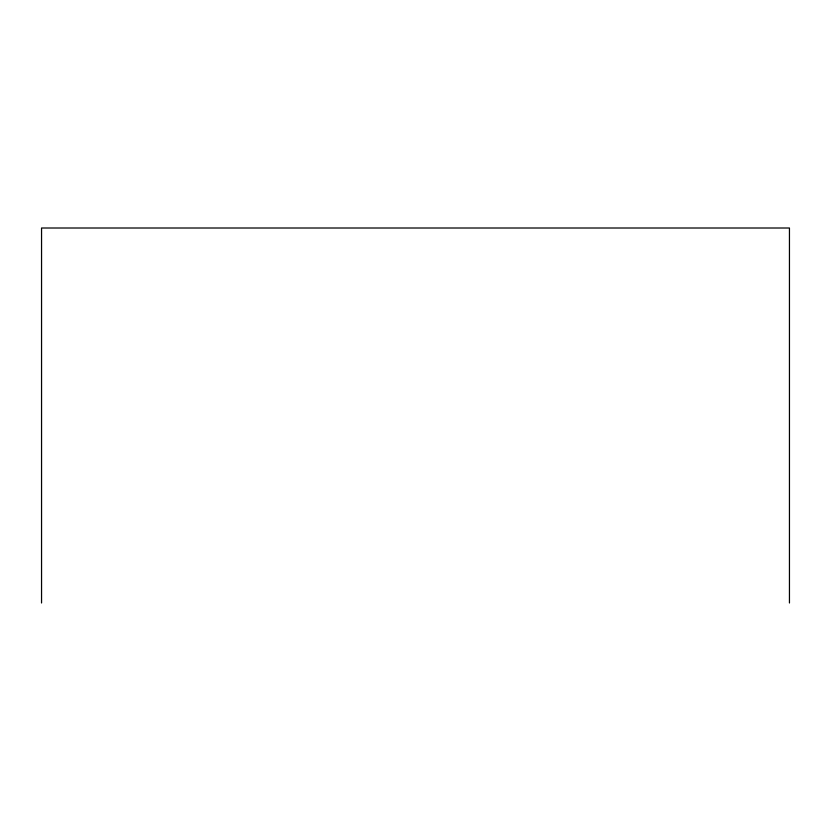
<?xml version="1.0" encoding="UTF-8"?>
<svg xmlns="http://www.w3.org/2000/svg" width="831" height="831" viewBox="0 0 831 831"><rect width="100%" height="100%" fill="white"/><g stroke="black" fill="none" stroke-linecap="round" stroke-linejoin="round"><path stroke-width="1.25" d="M789.45 602.994L789.45 228.006L41.55 228.006L41.55 602.994"/></g></svg>
